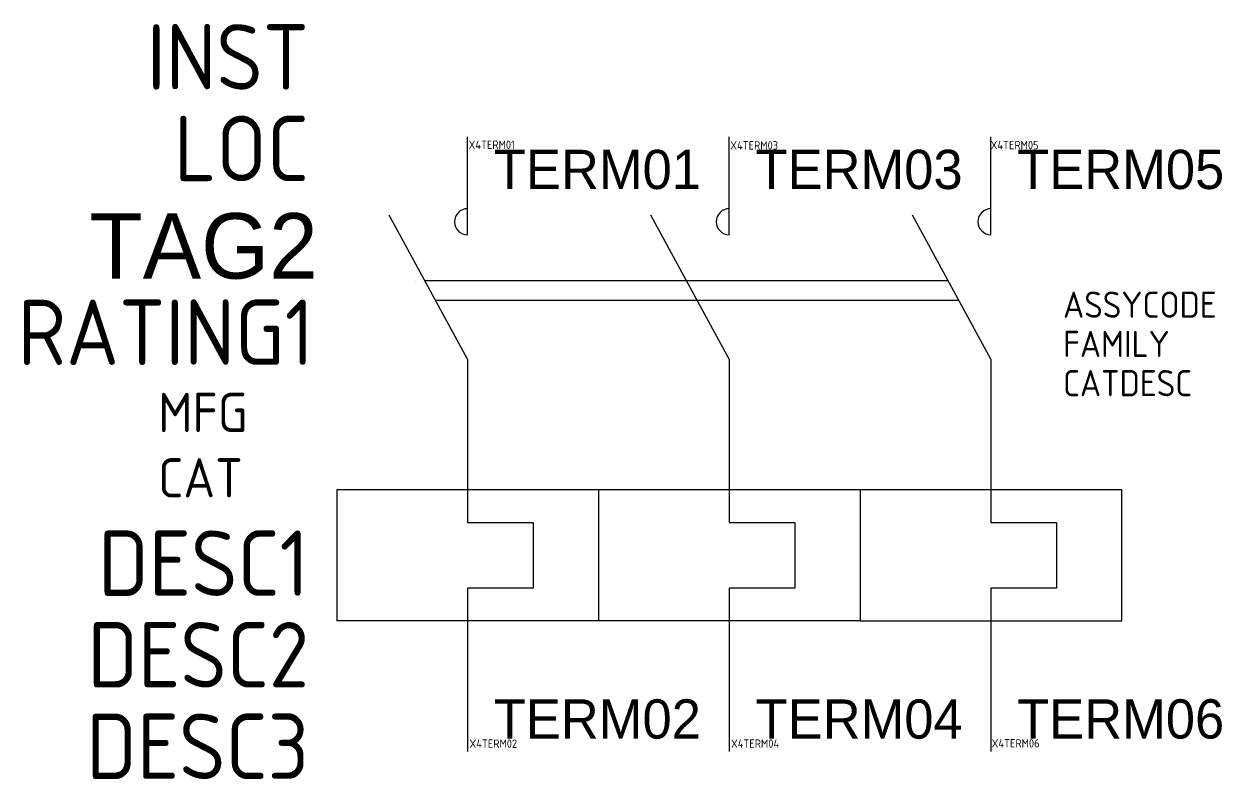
# Model space of a CAD drawing. Extents: x -37 to 8.8, y -8.5 to 20.3.
import ezdxf
from ezdxf.enums import TextEntityAlignment as Align

# ---------------------------------------------------------------- set-up
doc = ezdxf.new("R2010")
doc.units = 0
doc.header["$MEASUREMENT"] = 0
doc.styles.add('WD_IEC', font='isocp2.shx', dxfattribs={"width": 0.9, "height": 4})

msp = doc.modelspace()

# ---------------------------------------------------------------- linework, layer by layer
for p, q in [((-20, 12.25), (-20, 15.999)), ((-10, 12.251), (-10, 16)), ((0, 12.251), (0, 16)), ((-20, 7.5), (-23, 13)), ((-10, 7.5), (-13, 13)), ((0, 7.5), (-3, 13)), ((-22, 10.5), (-22, 10.5)), ((-21.636, 10.5), (-1.636, 10.5)), ((-21.231, 9.756), (-1.231, 9.756)), ((-20, 7.5), (-20, 1.25)), ((-20, 7.5), (-20, 7.5)), ((-20, 7.5), (-20, 7.5)), ((-10, 7.5), (-10, 1.25)), ((0, 7.5), (0, 1.25)), ((-15, 2.5), (-25, 2.5)), ((-25, 2.5), (-25, -2.5)), ((-5, 2.5), (-15, 2.5)), ((-15, 2.5), (-15, -2.5)), ((-5, 2.5), (-5, -2.5)), ((5, 2.5), (-5, 2.5)), ((5, -2.5), (5, 2.5)), ((-20, 1.25), (-17.5, 1.25)), ((-17.5, 1.25), (-17.5, -1.25)), ((-10, 1.25), (-7.5, 1.25)), ((-7.5, 1.25), (-7.5, -1.25)), ((0, 1.25), (2.5, 1.25)), ((2.5, 1.25), (2.5, -1.25)), ((-20, -1.25), (-20, -2.5)), ((-17.5, -1.25), (-20, -1.25)), ((-10, -1.25), (-10, -2.5)), ((-7.5, -1.25), (-10, -1.25)), ((0, -1.25), (0, -2.5)), ((2.5, -1.25), (0, -1.25)), ((-15, -2.5), (-25, -2.5)), ((-20, -2.5), (-20, -2.5)), ((-20, -2.5), (-20, -2.5)), ((-20, -2.5), (-20, -7.5)), ((-5, -2.5), (-15, -2.5)), ((-10, -2.5), (-10, -7.5)), ((-5, -2.5), (5, -2.5)), ((0, -2.5), (0, -7.5))]:
    msp.add_line(p, q)
for centre in [(-20, 12.75), (-10, 12.751), (0, 12.751)]:
    msp.add_arc(centre, 0.5, 90, 270)

# ---------------------------------------------------------------- texts
at = {"style": 'WD_IEC'}
for tag, p in [('INST', (-26.061, 17.801)), ('LOC', (-26.061, 14.301)), ('RATING1', (-25.866, 7.276)), ('DESC1', (-26.061, -1.549)), ('DESC2', (-26.061, -5.049)), ('DESC3', (-26.061, -8.549))]:
    msp.add_attdef(tag, text='', height=2.5, dxfattribs=at).set_placement(p, align=Align.RIGHT)
at = {"style": 'WD_IEC', "flags": 1}
for tag, p, s, height in [('X4TERM01', (-19.963, 15.532), '', 0.32), ('X4TERM03', (-9.963, 15.509), '', 0.32), ('X4TERM05', (-0.014, 15.519), '', 0.32), ('ASSYCODE', (2.754, 9.081), '', 1), ('FAMILY', (2.754, 7.581), 'MS_ACKO', 1), ('CATDESC', (2.754, 6.081), '', 1), ('MFG', (-31.83, 4.713), '', 1.5), ('CAT', (-31.83, 2.213), '', 1.5), ('X4TERM02', (-19.929, -7.357), '', 0.32), ('X4TERM04', (-9.936, -7.354), '', 0.32), ('X4TERM06', (0.025, -7.344), '', 0.32)]:
    msp.add_attdef(tag, p, s, height=height, dxfattribs=at)
for tag, p, s in [('TERM01', (-18.996, 14), '1'), ('TERM03', (-8.998, 14), '3'), ('TERM05', (1, 14), '5'), ('TERM02', (-19.001, -7.003), '2'), ('TERM04', (-8.995, -7.006), '4'), ('TERM06', (0.999, -7.002), '6')]:
    msp.add_attdef(tag, p, s, height=1.5)
msp.add_attdef('TAG2', text='K', height=2.5).set_placement((-25.726, 10.578), align=Align.RIGHT)

doc.saveas('drawing.dxf')
